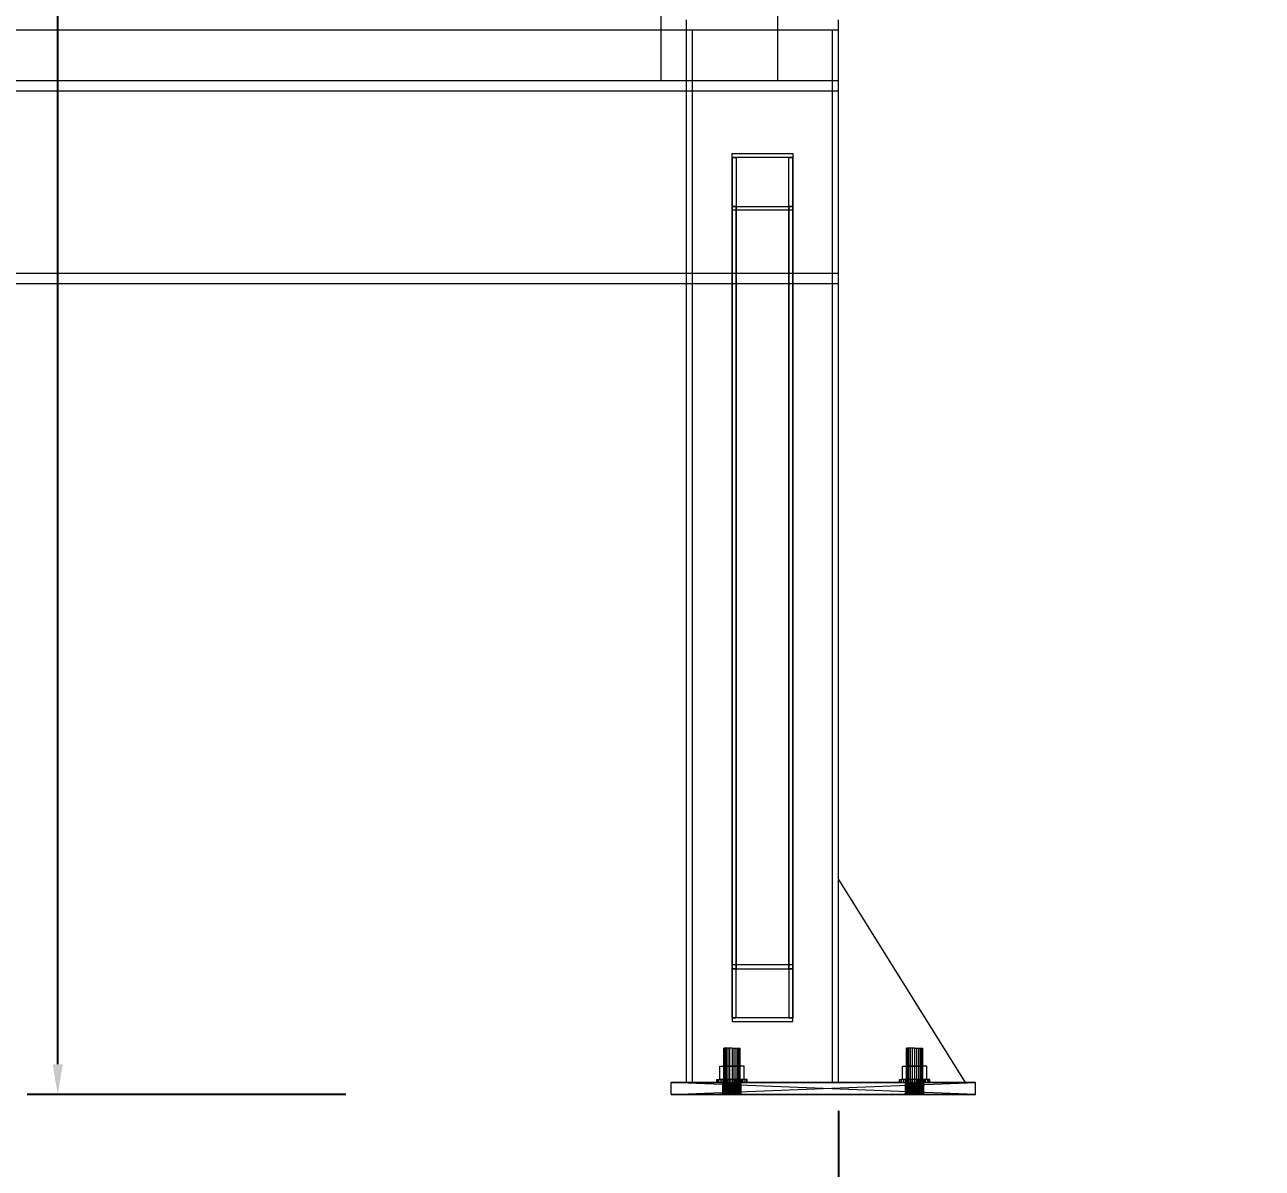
# Model space of a CAD drawing. Header units: millimetres. Extents: x -191664 to 191490, y -197311 to 10263.
# Drawn here: x 1658 to 2878, y -119273 to -118145 of the extents above; entities that cross this region are included whole.
import ezdxf

# ---------------------------------------------------------------- set-up
doc = ezdxf.new("R2010")
doc.units = ezdxf.units.MM
for name, color, linetype, lineweight in [('COTAS_O', 1, 'Continuous', 0), ('COTAS_P', 1, 'Continuous', 0), ('DET_briquetadora_frontal', 7, 'Continuous', 0), ('R15_COTAS_TRANSPORTE_P', 1, 'Continuous', 0)]:
    doc.layers.add(name, color=color, linetype=linetype, lineweight=lineweight)
doc.dimstyles.new('PLANTA_20', dxfattribs={"dimtxt": 50, "dimasz": 30, "dimexe": 30, "dimexo": 16, "dimgap": 20, "dimtad": 1, "dimtih": 1, "dimtoh": 1, "dimdec": 1, "dimzin": 0, "dimdsep": 46, "dimcen": 0.09, "dimadec": 0, "dimazin": 0, "dimtfac": 1, "dimtdec": 4, "dimtofl": 0, "dimtmove": 0, "dimatfit": 3, "dimfxl": 1, "dimtolj": 1, "dimtzin": 0, "dimarcsym": 0})

# ---------------------------------------------------------------- blocks, each defined once
blk = doc.blocks.new('*D82')
at = {"layer": 'COTAS_O', "color": 0, "lineweight": -2, "transparency": 16777216}
for p, q in [((490, -119216), (490, -119730)), ((2460, -119216), (2460, -119730)), ((520, -119700), (2430, -119700))]:
    blk.add_line(p, q, dxfattribs=at)
at = {"layer": 'COTAS_O', "color": 0, "transparency": 16777216}
for points in [[(520, -119695), (520, -119705), (490, -119700)], [(2430, -119695), (2430, -119705), (2460, -119700)]]:
    blk.add_solid(points, dxfattribs=at)
at = {"layer": 'Defpoints', "color": 0, "transparency": 16777216}
for p in [(490, -119200), (2460, -119200), (2460, -119700)]:
    blk.add_point(p, dxfattribs=at)
blk = doc.blocks.new('*D85')
at = {"layer": 'COTAS_P', "color": 0, "lineweight": -2, "transparency": 16777216}
for p, q in [((1974, -116532.75), (1660, -116532.75)), ((1690, -119170), (1690, -116562.75)), ((1974, -119200), (1660, -119200))]:
    blk.add_line(p, q, dxfattribs=at)
at = {"layer": 'COTAS_P', "color": 0, "transparency": 16777216}
for points in [[(1685, -116562.75), (1695, -116562.75), (1690, -116532.75)], [(1685, -119170), (1695, -119170), (1690, -119200)]]:
    blk.add_solid(points, dxfattribs=at)
at = {"layer": 'Defpoints', "color": 0, "transparency": 16777216}
for p in [(1690, -116532.75), (1990, -116532.75), (1990, -119200)]:
    blk.add_point(p, dxfattribs=at)
blk = doc.blocks.new('*D86')
at = {"layer": 'COTAS_P', "color": 0, "lineweight": -2, "transparency": 16777216}
for p, q in [((1974, -117885), (1660, -117885)), ((1690, -119170), (1690, -117915)), ((1974, -119200), (1660, -119200))]:
    blk.add_line(p, q, dxfattribs=at)
at = {"layer": 'COTAS_P', "color": 0, "transparency": 16777216}
for points in [[(1685, -117915), (1695, -117915), (1690, -117885)], [(1685, -119170), (1695, -119170), (1690, -119200)]]:
    blk.add_solid(points, dxfattribs=at)
at = {"layer": 'Defpoints', "color": 0, "transparency": 16777216}
for p in [(1690, -117885), (1990, -117885), (1990, -119200)]:
    blk.add_point(p, dxfattribs=at)
blk = doc.blocks.new('*D133')
at = {"layer": 'Defpoints', "color": 0, "transparency": 16777216}
for p in [(439.7, -194148), (217.9, -194406.1), (-500, -194490), (-500, -194490), (500, -194490)]:
    blk.add_point(p, dxfattribs=at)
at = {"layer": 'R15_COTAS_TRANSPORTE_P', "color": 0, "lineweight": -2, "transparency": 16777216}
blk.add_arc((-500, -194490), 722.8, 2.3783, 17.6217, dxfattribs=at)
at = {"layer": 'R15_COTAS_TRANSPORTE_P', "color": 0, "transparency": 16777216}
for points in [[(184.1, -194272.8), (193.6, -194269.6), (179.2, -194242.8)], [(227.1, -194459.9), (217.2, -194460.1), (222.8, -194490)]]:
    blk.add_solid(points, dxfattribs=at)

msp = doc.modelspace()

# ---------------------------------------------------------------- linework, layer by layer
at = {"layer": 'DET_briquetadora_frontal', "color": 251, "true_color": 0x53616b}
for p, q in [((2285, -118200), (2285, -117910)), ((2400, -118200), (2400, -117910)), ((2310, -118150), (2310, -118140)), ((2460, -118150), (2460, -118140)), ((640, -118150), (2310, -118150)), ((2310, -118150), (2460, -118150)), ((640, -118200), (2460, -118200)), ((640, -118210), (2460, -118210)), ((2285, -118200), (2400, -118200)), ((2460, -118210), (2460, -118200)), ((2460, -118390), (2460, -118210)), ((640, -118390), (2460, -118390)), ((2460, -118400), (2460, -118390)), ((640, -118400), (2460, -118400))]:
    msp.add_line(p, q, dxfattribs=at)
at = {"layer": 'DET_briquetadora_frontal', "color": 8, "true_color": 0x657a85}
for p, q in [((2310, -118150), (2316, -118150)), ((2310, -119188), (2310, -118150)), ((2316, -119188), (2316, -118150)), ((2316, -118150), (2454, -118150)), ((2454, -118150), (2460, -118150)), ((2454, -119188), (2454, -118150)), ((2460, -119188), (2460, -118150)), ((2310, -119188), (2316, -119188)), ((2316, -119188), (2454, -119188)), ((2454, -119188), (2460, -119188))]:
    msp.add_line(p, q, dxfattribs=at)
at = {"layer": 'DET_briquetadora_frontal', "color": 8, "true_color": 0x667b86}
for p, q in [((2355, -119072.05), (2355, -118272.05)), ((2355, -118272.05), (2415, -118272.05)), ((2355, -118275.78), (2355, -118272.05)), ((2415, -118275.78), (2355, -118275.78)), ((2355, -118275.78), (2355, -119075.78)), ((2355, -118275.78), (2359, -118275.78)), ((2355, -118324.22), (2355, -118275.78)), ((2359, -118275.78), (2359, -119075.78)), ((2359, -118275.78), (2359, -118324.22)), ((2411, -119075.78), (2411, -118275.78)), ((2411, -118275.78), (2415, -118275.78)), ((2411, -118324.22), (2411, -118275.78)), ((2415, -118272.05), (2415, -119072.05)), ((2415, -118272.05), (2415, -118275.78)), ((2415, -119075.78), (2415, -118275.78)), ((2415, -118275.78), (2415, -118324.22)), ((2355, -119124.22), (2355, -118324.22)), ((2355, -118324.22), (2415, -118324.22)), ((2355, -118327.95), (2355, -118324.22)), ((2359, -118324.22), (2355, -118324.22)), ((2415, -118327.95), (2355, -118327.95)), ((2355, -118327.95), (2355, -119127.95)), ((2359, -119124.22), (2359, -118324.22)), ((2415, -118324.22), (2411, -118324.22)), ((2411, -118324.22), (2411, -119124.22)), ((2415, -118324.22), (2415, -119124.22)), ((2415, -118324.22), (2415, -118327.95)), ((2415, -119127.95), (2415, -118327.95)), ((2415, -119072.05), (2355, -119072.05)), ((2355, -119072.05), (2355, -119075.78)), ((2355, -119075.78), (2415, -119075.78)), ((2359, -119075.78), (2355, -119075.78)), ((2355, -119075.78), (2355, -119124.22)), ((2359, -119124.22), (2359, -119075.78)), ((2415, -119075.78), (2411, -119075.78)), ((2411, -119075.78), (2411, -119124.22)), ((2415, -119075.78), (2415, -119072.05)), ((2415, -119124.22), (2415, -119075.78)), ((2415, -119124.22), (2355, -119124.22)), ((2355, -119124.22), (2355, -119127.95)), ((2355, -119124.22), (2359, -119124.22)), ((2411, -119124.22), (2415, -119124.22)), ((2415, -119127.95), (2415, -119124.22)), ((2355, -119127.95), (2415, -119127.95))]:
    msp.add_line(p, q, dxfattribs=at)
at = {"layer": 'DET_briquetadora_frontal', "color": 8, "true_color": 0x71848d}
for p, q in [((2460, -119188), (2460, -118988)), ((2460, -118988), (2585, -119188)), ((2585, -119188), (2460, -119188))]:
    msp.add_line(p, q, dxfattribs=at)
at = {"layer": 'DET_briquetadora_frontal', "color": 9, "true_color": 0xaeb9be}
for p, q in [((2347.27, -119154), (2347, -119154)), ((2347, -119200), (2347, -119154)), ((2348.07, -119154), (2347.27, -119154)), ((2347.27, -119200), (2347.27, -119154)), ((2349.34, -119154), (2348.07, -119154)), ((2348.07, -119200), (2348.07, -119154)), ((2351, -119154), (2349.34, -119154)), ((2349.34, -119200), (2349.34, -119154)), ((2352.93, -119154), (2351, -119154)), ((2351, -119200), (2351, -119154)), ((2355, -119154), (2352.93, -119154)), ((2352.93, -119200), (2352.93, -119154)), ((2355, -119154), (2357.07, -119154)), ((2355, -119154), (2355, -119200)), ((2357.07, -119154), (2359, -119154)), ((2357.07, -119200), (2357.07, -119154)), ((2359, -119154), (2360.66, -119154)), ((2359, -119200), (2359, -119154)), ((2360.66, -119154), (2361.93, -119154)), ((2360.66, -119200), (2360.66, -119154)), ((2361.93, -119154), (2362.73, -119154)), ((2361.93, -119200), (2361.93, -119154)), ((2362.73, -119154), (2363, -119154)), ((2362.73, -119200), (2362.73, -119154)), ((2363, -119200), (2363, -119154)), ((2527.27, -119154), (2527, -119154)), ((2527, -119200), (2527, -119154)), ((2528.07, -119154), (2527.27, -119154)), ((2527.27, -119200), (2527.27, -119154)), ((2529.34, -119154), (2528.07, -119154)), ((2528.07, -119200), (2528.07, -119154)), ((2531, -119154), (2529.34, -119154)), ((2529.34, -119200), (2529.34, -119154)), ((2532.93, -119154), (2531, -119154)), ((2531, -119200), (2531, -119154)), ((2535, -119154), (2532.93, -119154)), ((2532.93, -119200), (2532.93, -119154)), ((2535, -119154), (2537.07, -119154)), ((2535, -119154), (2535, -119200)), ((2537.07, -119154), (2539, -119154)), ((2537.07, -119200), (2537.07, -119154)), ((2539, -119154), (2540.66, -119154)), ((2539, -119200), (2539, -119154)), ((2540.66, -119154), (2541.93, -119154)), ((2540.66, -119200), (2540.66, -119154)), ((2541.93, -119154), (2542.73, -119154)), ((2541.93, -119200), (2541.93, -119154)), ((2542.73, -119154), (2543, -119154)), ((2542.73, -119200), (2542.73, -119154)), ((2543, -119200), (2543, -119154)), ((2347.27, -119200), (2347, -119200)), ((2348.07, -119200), (2347.27, -119200)), ((2349.34, -119200), (2348.07, -119200)), ((2351, -119200), (2349.34, -119200)), ((2352.93, -119200), (2351, -119200)), ((2352.93, -119200), (2355, -119200)), ((2355, -119200), (2357.07, -119200)), ((2357.07, -119200), (2359, -119200)), ((2359, -119200), (2360.66, -119200)), ((2360.66, -119200), (2361.93, -119200)), ((2361.93, -119200), (2362.73, -119200)), ((2362.73, -119200), (2363, -119200)), ((2527.27, -119200), (2527, -119200)), ((2528.07, -119200), (2527.27, -119200)), ((2529.34, -119200), (2528.07, -119200)), ((2531, -119200), (2529.34, -119200)), ((2532.93, -119200), (2531, -119200)), ((2532.93, -119200), (2535, -119200)), ((2535, -119200), (2537.07, -119200)), ((2537.07, -119200), (2539, -119200)), ((2539, -119200), (2540.66, -119200)), ((2540.66, -119200), (2541.93, -119200)), ((2541.93, -119200), (2542.73, -119200)), ((2542.73, -119200), (2543, -119200))]:
    msp.add_line(p, q, dxfattribs=at)
at = {"layer": 'DET_briquetadora_frontal', "color": 252, "true_color": 0x8ba19a}
for p, q in [((2343.01, -119185), (2343.01, -119172)), ((2343.01, -119172), (2355, -119172)), ((2343.01, -119172), (2348.07, -119172)), ((2355, -119172), (2348.07, -119172)), ((2348.07, -119172), (2348.07, -119185)), ((2366.99, -119172), (2355, -119172)), ((2355, -119172), (2355, -119185)), ((2355, -119172), (2361.93, -119172)), ((2361.93, -119172), (2361.93, -119185)), ((2366.99, -119172), (2361.93, -119172)), ((2366.99, -119185), (2366.99, -119172)), ((2523.01, -119185), (2523.01, -119172)), ((2523.01, -119172), (2535, -119172)), ((2523.01, -119172), (2528.07, -119172)), ((2535, -119172), (2528.07, -119172)), ((2528.07, -119172), (2528.07, -119185)), ((2546.99, -119172), (2535, -119172)), ((2535, -119172), (2535, -119185)), ((2535, -119172), (2541.93, -119172)), ((2541.93, -119172), (2541.93, -119185)), ((2546.99, -119172), (2541.93, -119172)), ((2546.99, -119185), (2546.99, -119172)), ((2340, -119188), (2340, -119185)), ((2340, -119185), (2340.51, -119185)), ((2340, -119185), (2346, -119185)), ((2340.51, -119188), (2340.51, -119185)), ((2340.51, -119185), (2342.01, -119185)), ((2340.51, -119185), (2346.31, -119185)), ((2342.01, -119188), (2342.01, -119185)), ((2342.01, -119185), (2344.39, -119185)), ((2342.01, -119185), (2347.21, -119185)), ((2355, -119185), (2343.01, -119185)), ((2348.07, -119185), (2343.01, -119185)), ((2344.39, -119188), (2344.39, -119185)), ((2344.39, -119185), (2347.5, -119185)), ((2344.39, -119185), (2348.64, -119185)), ((2346.31, -119185), (2346, -119185)), ((2346, -119185), (2346, -119188)), ((2347.21, -119185), (2346.31, -119185)), ((2346.31, -119185), (2346.31, -119188)), ((2348.64, -119185), (2347.21, -119185)), ((2347.21, -119185), (2347.21, -119188)), ((2347.5, -119188), (2347.5, -119185)), ((2347.5, -119185), (2351.12, -119185)), ((2347.5, -119185), (2350.5, -119185)), ((2348.07, -119185), (2355, -119185)), ((2350.5, -119185), (2348.64, -119185)), ((2348.64, -119185), (2348.64, -119188)), ((2352.67, -119185), (2350.5, -119185)), ((2350.5, -119185), (2350.5, -119188)), ((2351.12, -119188), (2351.12, -119185)), ((2351.12, -119185), (2355, -119185)), ((2351.12, -119185), (2352.67, -119185)), ((2355, -119185), (2352.67, -119185)), ((2352.67, -119185), (2352.67, -119188)), ((2358.88, -119185), (2355, -119185)), ((2355, -119185), (2355, -119188)), ((2355, -119185), (2357.33, -119185)), ((2355, -119185), (2366.99, -119185)), ((2361.93, -119185), (2355, -119185)), ((2357.33, -119185), (2357.33, -119188)), ((2358.88, -119185), (2357.33, -119185)), ((2357.33, -119185), (2359.5, -119185)), ((2358.88, -119188), (2358.88, -119185)), ((2362.5, -119185), (2358.88, -119185)), ((2359.5, -119185), (2359.5, -119188)), ((2362.5, -119185), (2359.5, -119185)), ((2359.5, -119185), (2361.36, -119185)), ((2361.36, -119185), (2361.36, -119188)), ((2365.61, -119185), (2361.36, -119185)), ((2361.36, -119185), (2362.79, -119185)), ((2361.93, -119185), (2366.99, -119185)), ((2362.5, -119188), (2362.5, -119185)), ((2365.61, -119185), (2362.5, -119185)), ((2362.79, -119185), (2362.79, -119188)), ((2367.99, -119185), (2362.79, -119185)), ((2362.79, -119185), (2363.69, -119185)), ((2363.69, -119185), (2363.69, -119188)), ((2369.49, -119185), (2363.69, -119185)), ((2363.69, -119185), (2364, -119185)), ((2364, -119185), (2364, -119188)), ((2370, -119185), (2364, -119185)), ((2365.61, -119188), (2365.61, -119185)), ((2367.99, -119185), (2365.61, -119185)), ((2367.99, -119188), (2367.99, -119185)), ((2369.49, -119185), (2367.99, -119185)), ((2369.49, -119188), (2369.49, -119185)), ((2370, -119185), (2369.49, -119185)), ((2370, -119188), (2370, -119185)), ((2520, -119188), (2520, -119185)), ((2520, -119185), (2520.51, -119185)), ((2520, -119185), (2526, -119185)), ((2520.51, -119188), (2520.51, -119185)), ((2520.51, -119185), (2522.01, -119185)), ((2520.51, -119185), (2526.31, -119185)), ((2522.01, -119188), (2522.01, -119185)), ((2522.01, -119185), (2524.39, -119185)), ((2522.01, -119185), (2527.21, -119185)), ((2535, -119185), (2523.01, -119185)), ((2528.07, -119185), (2523.01, -119185)), ((2524.39, -119188), (2524.39, -119185)), ((2524.39, -119185), (2527.5, -119185)), ((2524.39, -119185), (2528.64, -119185)), ((2526.31, -119185), (2526, -119185)), ((2526, -119185), (2526, -119188)), ((2527.21, -119185), (2526.31, -119185)), ((2526.31, -119185), (2526.31, -119188)), ((2528.64, -119185), (2527.21, -119185)), ((2527.21, -119185), (2527.21, -119188)), ((2527.5, -119188), (2527.5, -119185)), ((2527.5, -119185), (2531.12, -119185)), ((2527.5, -119185), (2530.5, -119185)), ((2528.07, -119185), (2535, -119185)), ((2530.5, -119185), (2528.64, -119185)), ((2528.64, -119185), (2528.64, -119188)), ((2532.67, -119185), (2530.5, -119185)), ((2530.5, -119185), (2530.5, -119188)), ((2531.12, -119188), (2531.12, -119185)), ((2531.12, -119185), (2535, -119185)), ((2531.12, -119185), (2532.67, -119185)), ((2535, -119185), (2532.67, -119185)), ((2532.67, -119185), (2532.67, -119188)), ((2538.88, -119185), (2535, -119185)), ((2535, -119185), (2535, -119188)), ((2535, -119185), (2537.33, -119185)), ((2535, -119185), (2546.99, -119185)), ((2541.93, -119185), (2535, -119185)), ((2537.33, -119185), (2537.33, -119188)), ((2538.88, -119185), (2537.33, -119185)), ((2537.33, -119185), (2539.5, -119185)), ((2538.88, -119188), (2538.88, -119185)), ((2542.5, -119185), (2538.88, -119185)), ((2539.5, -119185), (2539.5, -119188)), ((2542.5, -119185), (2539.5, -119185)), ((2539.5, -119185), (2541.36, -119185)), ((2541.36, -119185), (2541.36, -119188)), ((2545.61, -119185), (2541.36, -119185)), ((2541.36, -119185), (2542.79, -119185)), ((2541.93, -119185), (2546.99, -119185)), ((2542.5, -119188), (2542.5, -119185)), ((2545.61, -119185), (2542.5, -119185)), ((2542.79, -119185), (2542.79, -119188)), ((2547.99, -119185), (2542.79, -119185)), ((2542.79, -119185), (2543.69, -119185)), ((2543.69, -119185), (2543.69, -119188)), ((2549.49, -119185), (2543.69, -119185)), ((2543.69, -119185), (2544, -119185)), ((2544, -119185), (2544, -119188)), ((2550, -119185), (2544, -119185)), ((2545.61, -119188), (2545.61, -119185)), ((2547.99, -119185), (2545.61, -119185)), ((2547.99, -119188), (2547.99, -119185)), ((2549.49, -119185), (2547.99, -119185)), ((2549.49, -119188), (2549.49, -119185)), ((2550, -119185), (2549.49, -119185)), ((2550, -119188), (2550, -119185)), ((2340.51, -119188), (2340, -119188)), ((2346, -119188), (2340, -119188)), ((2342.01, -119188), (2340.51, -119188)), ((2346.31, -119188), (2340.51, -119188)), ((2344.39, -119188), (2342.01, -119188)), ((2347.21, -119188), (2342.01, -119188)), ((2347.5, -119188), (2344.39, -119188)), ((2348.64, -119188), (2344.39, -119188)), ((2346, -119188), (2346.31, -119188)), ((2346.31, -119188), (2347.21, -119188)), ((2347.21, -119188), (2348.64, -119188)), ((2351.12, -119188), (2347.5, -119188)), ((2350.5, -119188), (2347.5, -119188)), ((2348.64, -119188), (2350.5, -119188)), ((2350.5, -119188), (2352.67, -119188)), ((2355, -119188), (2351.12, -119188)), ((2352.67, -119188), (2351.12, -119188)), ((2352.67, -119188), (2355, -119188)), ((2355, -119188), (2358.88, -119188)), ((2357.33, -119188), (2355, -119188)), ((2357.33, -119188), (2358.88, -119188)), ((2359.5, -119188), (2357.33, -119188)), ((2358.88, -119188), (2362.5, -119188)), ((2359.5, -119188), (2362.5, -119188)), ((2361.36, -119188), (2359.5, -119188)), ((2361.36, -119188), (2365.61, -119188)), ((2362.79, -119188), (2361.36, -119188)), ((2362.5, -119188), (2365.61, -119188)), ((2362.79, -119188), (2367.99, -119188)), ((2363.69, -119188), (2362.79, -119188)), ((2363.69, -119188), (2369.49, -119188)), ((2364, -119188), (2363.69, -119188)), ((2364, -119188), (2370, -119188)), ((2365.61, -119188), (2367.99, -119188)), ((2367.99, -119188), (2369.49, -119188)), ((2369.49, -119188), (2370, -119188)), ((2520.51, -119188), (2520, -119188)), ((2526, -119188), (2520, -119188)), ((2522.01, -119188), (2520.51, -119188)), ((2526.31, -119188), (2520.51, -119188)), ((2524.39, -119188), (2522.01, -119188)), ((2527.21, -119188), (2522.01, -119188)), ((2527.5, -119188), (2524.39, -119188)), ((2528.64, -119188), (2524.39, -119188)), ((2526, -119188), (2526.31, -119188)), ((2526.31, -119188), (2527.21, -119188)), ((2527.21, -119188), (2528.64, -119188)), ((2531.12, -119188), (2527.5, -119188)), ((2530.5, -119188), (2527.5, -119188)), ((2528.64, -119188), (2530.5, -119188)), ((2530.5, -119188), (2532.67, -119188)), ((2535, -119188), (2531.12, -119188)), ((2532.67, -119188), (2531.12, -119188)), ((2532.67, -119188), (2535, -119188)), ((2535, -119188), (2538.88, -119188)), ((2537.33, -119188), (2535, -119188)), ((2537.33, -119188), (2538.88, -119188)), ((2539.5, -119188), (2537.33, -119188)), ((2538.88, -119188), (2542.5, -119188)), ((2539.5, -119188), (2542.5, -119188)), ((2541.36, -119188), (2539.5, -119188)), ((2541.36, -119188), (2545.61, -119188)), ((2542.79, -119188), (2541.36, -119188)), ((2542.5, -119188), (2545.61, -119188)), ((2542.79, -119188), (2547.99, -119188)), ((2543.69, -119188), (2542.79, -119188)), ((2543.69, -119188), (2549.49, -119188)), ((2544, -119188), (2543.69, -119188)), ((2544, -119188), (2550, -119188)), ((2545.61, -119188), (2547.99, -119188)), ((2547.99, -119188), (2549.49, -119188)), ((2549.49, -119188), (2550, -119188))]:
    msp.add_line(p, q, dxfattribs=at)
at = {"layer": 'DET_briquetadora_frontal', "color": 252, "true_color": 0x82929a}
for p, q in [((2535, -119188), (2295, -119188)), ((2295, -119188), (2533.24, -119188)), ((2295, -119188), (2355, -119188)), ((2356.76, -119188), (2295, -119188)), ((2295, -119188), (2353.24, -119188)), ((2595, -119188), (2295, -119188)), ((2295, -119188), (2531.56, -119188)), ((2358.44, -119188), (2295, -119188)), ((2295, -119188), (2351.56, -119188)), ((2295, -119188), (2530, -119188)), ((2360, -119188), (2295, -119188)), ((2295, -119188), (2350, -119188)), ((2295, -119188), (2528.64, -119188)), ((2295, -119188), (2348.64, -119188)), ((2295, -119188), (2527.52, -119188)), ((2295, -119188), (2347.52, -119188)), ((2295, -119188), (2526.69, -119188)), ((2295, -119188), (2346.69, -119188)), ((2295, -119188), (2526.17, -119188)), ((2295, -119188), (2346.17, -119188)), ((2295, -119188), (2526, -119188)), ((2295, -119188), (2346, -119188)), ((2536.76, -119188), (2295, -119188)), ((2295, -119200), (2295, -119188)), ((2595, -119200), (2295, -119188)), ((2295, -119200), (2595, -119188)), ((2346, -119188), (2346.17, -119188)), ((2355, -119188), (2346, -119188)), ((2353.24, -119188), (2346, -119188)), ((2351.56, -119188), (2346, -119188)), ((2350, -119188), (2346, -119188)), ((2348.64, -119188), (2346, -119188)), ((2347.52, -119188), (2346, -119188)), ((2346, -119200), (2346.17, -119188)), ((2346, -119200), (2346, -119188)), ((2346.17, -119200), (2346, -119188)), ((2346.17, -119188), (2346.69, -119188)), ((2355, -119188), (2346.17, -119188)), ((2346.17, -119200), (2346.69, -119188)), ((2346.17, -119200), (2346.17, -119188)), ((2346.69, -119200), (2346.17, -119188)), ((2346.69, -119188), (2347.52, -119188)), ((2355, -119188), (2346.69, -119188)), ((2346.69, -119200), (2347.52, -119188)), ((2346.69, -119200), (2346.69, -119188)), ((2347.52, -119200), (2346.69, -119188)), ((2347.52, -119188), (2348.64, -119188)), ((2355, -119188), (2347.52, -119188)), ((2347.52, -119200), (2348.64, -119188)), ((2347.52, -119200), (2347.52, -119188)), ((2348.64, -119200), (2347.52, -119188)), ((2348.64, -119188), (2350, -119188)), ((2355, -119188), (2348.64, -119188)), ((2348.64, -119200), (2350, -119188)), ((2348.64, -119200), (2348.64, -119188)), ((2350, -119200), (2348.64, -119188)), ((2350, -119188), (2351.56, -119188)), ((2355, -119188), (2350, -119188)), ((2350, -119200), (2351.56, -119188)), ((2350, -119200), (2350, -119188)), ((2351.56, -119200), (2350, -119188)), ((2351.56, -119188), (2353.24, -119188)), ((2355, -119188), (2351.56, -119188)), ((2351.56, -119200), (2353.24, -119188)), ((2351.56, -119200), (2351.56, -119188)), ((2353.24, -119200), (2351.56, -119188)), ((2353.24, -119188), (2355, -119188)), ((2353.24, -119200), (2355, -119188)), ((2353.24, -119200), (2353.24, -119188)), ((2355, -119200), (2353.24, -119188)), ((2355, -119188), (2356.76, -119188)), ((2355, -119188), (2358.44, -119188)), ((2355, -119188), (2360, -119188)), ((2355, -119188), (2361.36, -119188)), ((2355, -119188), (2362.48, -119188)), ((2355, -119188), (2363.31, -119188)), ((2355, -119188), (2363.83, -119188)), ((2355, -119188), (2364, -119188)), ((2355, -119188), (2355, -119200)), ((2356.76, -119200), (2355, -119188)), ((2355, -119200), (2356.76, -119188)), ((2356.76, -119188), (2358.44, -119188)), ((2356.76, -119188), (2364, -119188)), ((2356.76, -119200), (2356.76, -119188)), ((2358.44, -119200), (2356.76, -119188)), ((2356.76, -119200), (2358.44, -119188)), ((2358.44, -119188), (2360, -119188)), ((2358.44, -119188), (2364, -119188)), ((2358.44, -119200), (2358.44, -119188)), ((2360, -119200), (2358.44, -119188)), ((2358.44, -119200), (2360, -119188)), ((2361.36, -119188), (2360, -119188)), ((2360, -119188), (2364, -119188)), ((2360, -119188), (2528.64, -119188)), ((2535, -119188), (2360, -119188)), ((2360, -119200), (2360, -119188)), ((2361.36, -119200), (2360, -119188)), ((2360, -119200), (2361.36, -119188)), ((2362.48, -119188), (2361.36, -119188)), ((2361.36, -119188), (2364, -119188)), ((2361.36, -119188), (2528.64, -119188)), ((2361.36, -119188), (2526, -119188)), ((2361.36, -119188), (2526.17, -119188)), ((2361.36, -119188), (2526.69, -119188)), ((2361.36, -119188), (2527.52, -119188)), ((2535, -119188), (2361.36, -119188)), ((2361.36, -119200), (2361.36, -119188)), ((2362.48, -119200), (2361.36, -119188)), ((2361.36, -119200), (2362.48, -119188)), ((2363.31, -119188), (2362.48, -119188)), ((2362.48, -119188), (2364, -119188)), ((2362.48, -119188), (2528.64, -119188)), ((2535, -119188), (2362.48, -119188)), ((2362.48, -119200), (2362.48, -119188)), ((2363.31, -119200), (2362.48, -119188)), ((2362.48, -119200), (2363.31, -119188)), ((2363.83, -119188), (2363.31, -119188)), ((2363.31, -119188), (2364, -119188)), ((2363.31, -119188), (2528.64, -119188)), ((2535, -119188), (2363.31, -119188)), ((2363.31, -119200), (2363.31, -119188)), ((2363.83, -119200), (2363.31, -119188)), ((2363.31, -119200), (2363.83, -119188)), ((2364, -119188), (2363.83, -119188)), ((2363.83, -119188), (2528.64, -119188)), ((2363.83, -119188), (2535, -119188)), ((2363.83, -119200), (2363.83, -119188)), ((2364, -119200), (2363.83, -119188)), ((2363.83, -119200), (2364, -119188)), ((2364, -119188), (2528.64, -119188)), ((2364, -119188), (2530, -119188)), ((2364, -119188), (2531.56, -119188)), ((2364, -119188), (2533.24, -119188)), ((2364, -119188), (2535, -119188)), ((2364, -119200), (2364, -119188)), ((2526, -119188), (2526.17, -119188)), ((2535, -119188), (2526, -119188)), ((2533.24, -119188), (2526, -119188)), ((2531.56, -119188), (2526, -119188)), ((2530, -119188), (2526, -119188)), ((2528.64, -119188), (2526, -119188)), ((2526, -119200), (2526.17, -119188)), ((2526, -119200), (2526, -119188)), ((2526.17, -119200), (2526, -119188)), ((2526.17, -119188), (2526.69, -119188)), ((2535, -119188), (2526.17, -119188)), ((2526.17, -119200), (2526.69, -119188)), ((2526.17, -119200), (2526.17, -119188)), ((2526.69, -119200), (2526.17, -119188)), ((2526.69, -119188), (2527.52, -119188)), ((2535, -119188), (2526.69, -119188)), ((2526.69, -119200), (2527.52, -119188)), ((2526.69, -119200), (2526.69, -119188)), ((2527.52, -119200), (2526.69, -119188)), ((2527.52, -119188), (2528.64, -119188)), ((2535, -119188), (2527.52, -119188)), ((2527.52, -119200), (2528.64, -119188)), ((2527.52, -119200), (2527.52, -119188)), ((2528.64, -119200), (2527.52, -119188)), ((2528.64, -119188), (2530, -119188)), ((2535, -119188), (2528.64, -119188)), ((2528.64, -119200), (2530, -119188)), ((2528.64, -119200), (2528.64, -119188)), ((2530, -119200), (2528.64, -119188)), ((2530, -119188), (2531.56, -119188)), ((2535, -119188), (2530, -119188)), ((2530, -119200), (2531.56, -119188)), ((2530, -119200), (2530, -119188)), ((2531.56, -119200), (2530, -119188)), ((2531.56, -119188), (2533.24, -119188)), ((2535, -119188), (2531.56, -119188)), ((2531.56, -119200), (2533.24, -119188)), ((2531.56, -119200), (2531.56, -119188)), ((2533.24, -119200), (2531.56, -119188)), ((2533.24, -119188), (2535, -119188)), ((2533.24, -119200), (2535, -119188)), ((2533.24, -119200), (2533.24, -119188)), ((2535, -119200), (2533.24, -119188)), ((2535, -119188), (2536.76, -119188)), ((2535, -119188), (2595, -119188)), ((2535, -119188), (2535, -119200)), ((2536.76, -119200), (2535, -119188)), ((2535, -119200), (2536.76, -119188)), ((2536.76, -119188), (2595, -119188)), ((2538.44, -119188), (2536.76, -119188)), ((2536.76, -119188), (2540, -119188)), ((2536.76, -119188), (2541.36, -119188)), ((2536.76, -119188), (2542.48, -119188)), ((2536.76, -119188), (2543.31, -119188)), ((2536.76, -119188), (2543.83, -119188)), ((2536.76, -119188), (2544, -119188)), ((2536.76, -119200), (2536.76, -119188)), ((2538.44, -119200), (2536.76, -119188)), ((2536.76, -119200), (2538.44, -119188)), ((2538.44, -119188), (2595, -119188)), ((2540, -119188), (2538.44, -119188)), ((2538.44, -119188), (2544, -119188)), ((2538.44, -119200), (2538.44, -119188)), ((2540, -119200), (2538.44, -119188)), ((2538.44, -119200), (2540, -119188)), ((2540, -119188), (2595, -119188)), ((2541.36, -119188), (2540, -119188)), ((2540, -119188), (2544, -119188)), ((2540, -119200), (2540, -119188)), ((2541.36, -119200), (2540, -119188)), ((2540, -119200), (2541.36, -119188)), ((2541.36, -119188), (2595, -119188)), ((2542.48, -119188), (2541.36, -119188)), ((2541.36, -119188), (2544, -119188)), ((2541.36, -119200), (2541.36, -119188)), ((2542.48, -119200), (2541.36, -119188)), ((2541.36, -119200), (2542.48, -119188)), ((2542.48, -119188), (2595, -119188)), ((2543.31, -119188), (2542.48, -119188)), ((2542.48, -119188), (2544, -119188)), ((2542.48, -119200), (2542.48, -119188)), ((2543.31, -119200), (2542.48, -119188)), ((2542.48, -119200), (2543.31, -119188)), ((2543.31, -119188), (2595, -119188)), ((2543.83, -119188), (2543.31, -119188)), ((2543.31, -119200), (2543.31, -119188)), ((2543.83, -119200), (2543.31, -119188)), ((2543.31, -119200), (2543.83, -119188)), ((2543.83, -119188), (2595, -119188)), ((2544, -119188), (2543.83, -119188)), ((2543.83, -119200), (2543.83, -119188)), ((2544, -119200), (2543.83, -119188)), ((2543.83, -119200), (2544, -119188)), ((2544, -119188), (2595, -119188)), ((2544, -119200), (2544, -119188)), ((2595, -119200), (2595, -119188)), ((2295, -119200), (2535, -119200)), ((2533.24, -119200), (2295, -119200)), ((2355, -119200), (2295, -119200)), ((2295, -119200), (2356.76, -119200)), ((2353.24, -119200), (2295, -119200)), ((2295, -119200), (2595, -119200)), ((2531.56, -119200), (2295, -119200)), ((2295, -119200), (2358.44, -119200)), ((2351.56, -119200), (2295, -119200)), ((2530, -119200), (2295, -119200)), ((2295, -119200), (2360, -119200)), ((2350, -119200), (2295, -119200)), ((2528.64, -119200), (2295, -119200)), ((2348.64, -119200), (2295, -119200)), ((2527.52, -119200), (2295, -119200)), ((2347.52, -119200), (2295, -119200)), ((2526.69, -119200), (2295, -119200)), ((2346.69, -119200), (2295, -119200)), ((2526.17, -119200), (2295, -119200)), ((2346.17, -119200), (2295, -119200)), ((2526, -119200), (2295, -119200)), ((2346, -119200), (2295, -119200)), ((2295, -119200), (2536.76, -119200)), ((2346.17, -119200), (2346, -119200)), ((2346, -119200), (2355, -119200)), ((2346, -119200), (2353.24, -119200)), ((2346, -119200), (2351.56, -119200)), ((2346, -119200), (2350, -119200)), ((2346, -119200), (2348.64, -119200)), ((2346, -119200), (2347.52, -119200)), ((2346.69, -119200), (2346.17, -119200)), ((2346.17, -119200), (2355, -119200)), ((2347.52, -119200), (2346.69, -119200)), ((2346.69, -119200), (2355, -119200)), ((2348.64, -119200), (2347.52, -119200)), ((2347.52, -119200), (2355, -119200)), ((2350, -119200), (2348.64, -119200)), ((2348.64, -119200), (2355, -119200)), ((2351.56, -119200), (2350, -119200)), ((2350, -119200), (2355, -119200)), ((2353.24, -119200), (2351.56, -119200)), ((2351.56, -119200), (2355, -119200)), ((2355, -119200), (2353.24, -119200)), ((2356.76, -119200), (2355, -119200)), ((2358.44, -119200), (2355, -119200)), ((2360, -119200), (2355, -119200)), ((2361.36, -119200), (2355, -119200)), ((2362.48, -119200), (2355, -119200)), ((2363.31, -119200), (2355, -119200)), ((2363.83, -119200), (2355, -119200)), ((2364, -119200), (2355, -119200)), ((2358.44, -119200), (2356.76, -119200)), ((2364, -119200), (2356.76, -119200)), ((2360, -119200), (2358.44, -119200)), ((2364, -119200), (2358.44, -119200)), ((2360, -119200), (2361.36, -119200)), ((2364, -119200), (2360, -119200)), ((2528.64, -119200), (2360, -119200)), ((2360, -119200), (2535, -119200)), ((2361.36, -119200), (2362.48, -119200)), ((2364, -119200), (2361.36, -119200)), ((2528.64, -119200), (2361.36, -119200)), ((2526, -119200), (2361.36, -119200)), ((2526.17, -119200), (2361.36, -119200)), ((2526.69, -119200), (2361.36, -119200)), ((2527.52, -119200), (2361.36, -119200)), ((2361.36, -119200), (2535, -119200)), ((2362.48, -119200), (2363.31, -119200)), ((2364, -119200), (2362.48, -119200)), ((2528.64, -119200), (2362.48, -119200)), ((2362.48, -119200), (2535, -119200)), ((2363.31, -119200), (2363.83, -119200)), ((2364, -119200), (2363.31, -119200)), ((2528.64, -119200), (2363.31, -119200)), ((2363.31, -119200), (2535, -119200)), ((2363.83, -119200), (2364, -119200)), ((2528.64, -119200), (2363.83, -119200)), ((2535, -119200), (2363.83, -119200)), ((2528.64, -119200), (2364, -119200)), ((2530, -119200), (2364, -119200)), ((2531.56, -119200), (2364, -119200)), ((2533.24, -119200), (2364, -119200)), ((2535, -119200), (2364, -119200)), ((2526.17, -119200), (2526, -119200)), ((2526, -119200), (2535, -119200)), ((2526, -119200), (2533.24, -119200)), ((2526, -119200), (2531.56, -119200)), ((2526, -119200), (2530, -119200)), ((2526, -119200), (2528.64, -119200)), ((2526.69, -119200), (2526.17, -119200)), ((2526.17, -119200), (2535, -119200)), ((2527.52, -119200), (2526.69, -119200)), ((2526.69, -119200), (2535, -119200)), ((2528.64, -119200), (2527.52, -119200)), ((2527.52, -119200), (2535, -119200)), ((2530, -119200), (2528.64, -119200)), ((2528.64, -119200), (2535, -119200)), ((2531.56, -119200), (2530, -119200)), ((2530, -119200), (2535, -119200)), ((2533.24, -119200), (2531.56, -119200)), ((2531.56, -119200), (2535, -119200)), ((2535, -119200), (2533.24, -119200)), ((2536.76, -119200), (2535, -119200)), ((2595, -119200), (2535, -119200)), ((2595, -119200), (2536.76, -119200)), ((2536.76, -119200), (2538.44, -119200)), ((2540, -119200), (2536.76, -119200)), ((2541.36, -119200), (2536.76, -119200)), ((2542.48, -119200), (2536.76, -119200)), ((2543.31, -119200), (2536.76, -119200)), ((2543.83, -119200), (2536.76, -119200)), ((2544, -119200), (2536.76, -119200)), ((2595, -119200), (2538.44, -119200)), ((2538.44, -119200), (2540, -119200)), ((2544, -119200), (2538.44, -119200)), ((2595, -119200), (2540, -119200)), ((2540, -119200), (2541.36, -119200)), ((2544, -119200), (2540, -119200)), ((2595, -119200), (2541.36, -119200)), ((2541.36, -119200), (2542.48, -119200)), ((2544, -119200), (2541.36, -119200)), ((2595, -119200), (2542.48, -119200)), ((2542.48, -119200), (2543.31, -119200)), ((2544, -119200), (2542.48, -119200)), ((2595, -119200), (2543.31, -119200)), ((2543.31, -119200), (2543.83, -119200)), ((2595, -119200), (2543.83, -119200)), ((2543.83, -119200), (2544, -119200)), ((2595, -119200), (2544, -119200))]:
    msp.add_line(p, q, dxfattribs=at)

# ---------------------------------------------------------------- dimensions: what is measured, and where the dimension line sits
at = {"layer": 'COTAS_O'}
dim = msp.add_aligned_dim(p1=(490, -119200), p2=(2460, -119200), distance=-500, text='<> O', dimstyle='PLANTA_20', dxfattribs=at)
dim.commit()
dim.dimension.update_dxf_attribs({"geometry": '*D82', "text_midpoint": (1475, -119700)})
at = {"layer": 'COTAS_P'}
for p2, picture, middle in [((1990, -116532.75), '*D85', (1690, -117866.375)), ((1990, -117885), '*D86', (1690, -118542.5))]:
    dim = msp.add_aligned_dim(p1=(1990, -119200), p2=p2, distance=300, text='<> P', dimstyle='PLANTA_20', dxfattribs=at)
    dim.commit()
    dim.dimension.update_dxf_attribs({"geometry": picture, "text_midpoint": middle})
at = {"layer": 'R15_COTAS_TRANSPORTE_P'}
dim = msp.add_angular_dim_2l(base=(217.89, -194406.09), line1=((-500, -194490), (500, -194490)), line2=((-500, -194490), (439.69, -194147.98)), dimstyle='PLANTA_20', dxfattribs=at)
dim.commit()
dim.dimension.update_dxf_attribs({"geometry": '*D133', "text_midpoint": (191490.46, -33543.69)})

doc.saveas('drawing.dxf')
